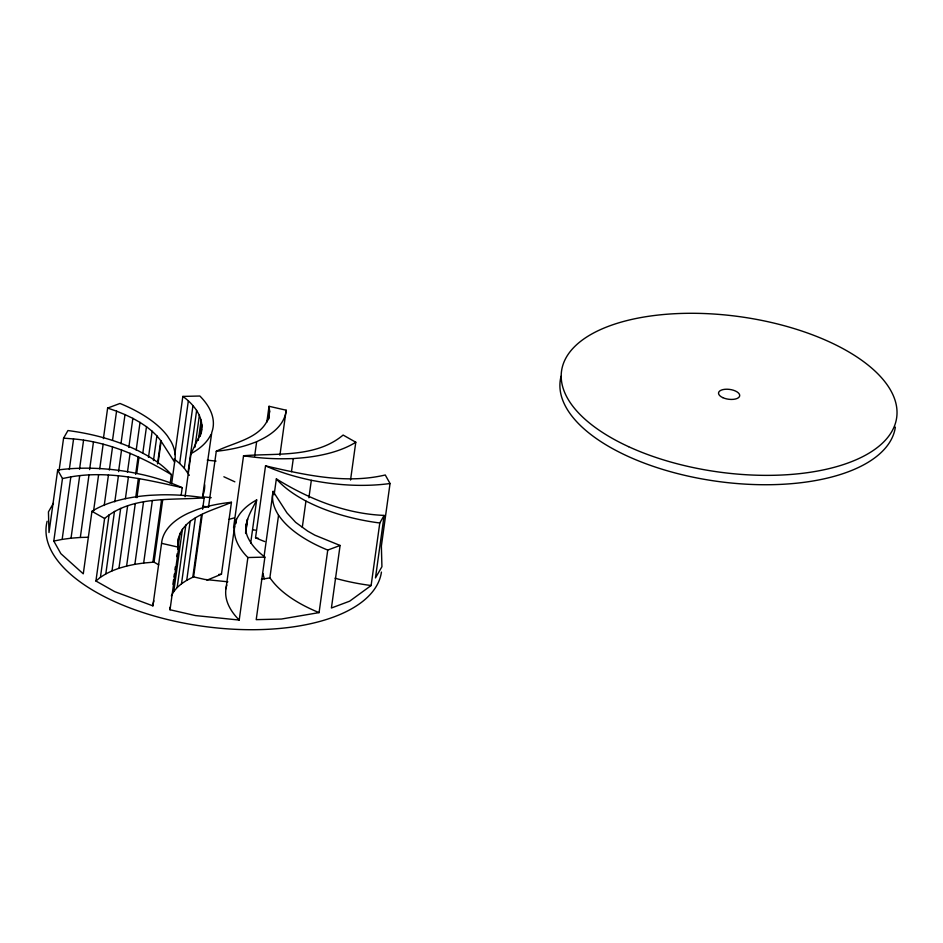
<?xml version="1.0" encoding="UTF-8"?>
<svg xmlns="http://www.w3.org/2000/svg" width="943" height="943" viewBox="0 0 943 943"><rect width="100%" height="100%" fill="white"/><g stroke="black" fill="none" stroke-linecap="round" stroke-linejoin="round"><path stroke-width="1.41" d="M201.012 433.839C205.173 418.692 194.517 404.783 182.836 396.414L174.773 454.585M235.891 523.636L236.504 519.275L238.178 516.458A119.95 55.566 7.9 0 1 256.673 499.92C251.286 511.625 241.255 525.086 248.351 538.335C252.076 545.95 258.241 552.009 264.889 557.124L256.213 619.645L281.391 619.044L319.076 612.608L327.751 550.075L340.093 545.467L331.417 607.999L349.676 601.174L371.118 585.52L379.793 522.988L384.143 515.408C345.503 513.876 308.927 499.024 276.346 478.903L274.154 494.721M177.72 545.396C177.555 517.648 212.151 511.094 231.448 502.277L221.464 574.181L206.882 580.216M268.767 418.609L269.604 411.054L269.038 406.292L286.165 410.205L279.906 455.28M181.209 494.863L182.211 487.672A119.95 55.566 7.9 0 0 142.77 474.706L132.055 472.478A119.95 55.566 7.9 0 0 57.676 470.027L49.001 532.547L48.447 511.884L53.468 503.149M59.138 470.121L63.582 438.13L67.943 430.55A119.95 55.566 7.9 0 1 138.338 450.813L146.471 455.139A119.95 55.566 7.9 0 1 171.39 474.647L170.188 483.276M202.592 509.291L204.195 497.798A119.95 55.566 7.9 0 0 160.793 494.827L150.385 495.287A119.95 55.566 7.9 0 0 91.954 511.306L83.279 573.839L60.882 553.682L53.798 541.07L62.474 478.549L57.676 470.027M69.322 469.484L73.566 438.943C108.751 441.902 141.474 456.612 171.39 474.647M53.798 541.07L62.155 539.396L70.831 476.875C108.221 470.38 145.894 479.551 182.211 487.672M79.518 469.319L83.562 440.24M62.155 539.396L71.031 538.194L79.707 475.661M89.62 469.614L93.451 441.996M71.031 538.194L80.32 537.463L88.996 474.93M103.4 438.613L107.632 408.071L119.973 403.463A119.95 55.566 7.9 0 1 167.524 436.102L170.919 441.359A119.95 55.566 7.9 0 1 174.62 462.176L171.626 483.747M93.569 511.047L98.614 474.694M99.722 468.907L103.152 444.188M112.535 440.24L116.567 411.16L107.632 408.071M104.225 505.472L108.457 474.93M109.329 470.074L112.559 446.817M153.85 600.844A119.95 55.566 7.9 0 0 152.896 605.866L114.657 591.626L95.927 581.006L104.602 518.485C131.961 495.523 171.308 500.497 204.195 497.798M95.927 581.006L100.43 577.293L109.105 514.772M120.975 443.681L125.006 414.602L116.567 411.16M118.547 471.641L121.564 449.835M114.798 501.841L118.441 475.661M100.43 577.293L105.805 573.91L114.48 511.389M128.814 447.454L132.857 418.362L125.006 414.602M105.805 573.91L112.005 570.892L120.68 508.371M127.47 472.113L130.099 453.218M125.407 498.682L128.437 476.875M112.005 570.892L118.959 568.275L127.635 505.754M136.205 450.047L140.035 422.417L132.857 418.362M135.627 474.376L138.055 456.931M136.723 473.398L138.951 457.402M135.733 497.456L138.35 478.549M118.959 568.275L126.61 566.071L135.285 503.55M142.841 452.888L146.483 426.719L140.035 422.417M136.912 497.692L139.529 478.796M148.487 457.39L152.118 431.21L146.483 426.719M126.61 566.071L134.873 564.327L143.548 501.794M153.461 460.585L156.892 435.866L152.118 431.21M134.873 564.327L143.666 563.03L152.342 500.509M157.516 463.885L160.746 440.629L156.892 435.866M158.094 463.013L161.123 441.206M143.666 563.03L152.896 562.217L161.571 499.696M158.742 564.833L154.039 562.169L162.715 499.637M152.896 605.866L161.571 543.333A119.95 55.566 7.9 0 1 188.4 513.145L195.72 510.104A119.95 55.566 7.9 0 1 231.448 502.277M189.331 475.331L184.274 468.141L179.653 463.473L188.329 400.952M184.274 468.141L192.95 405.62M177.756 543.651L178.557 537.84M187.963 472.914L196.639 410.394M172.946 584.236L173.547 579.874M173.948 576.963L174.349 574.051M174.962 569.69L175.363 566.778M176.777 556.606L177.178 553.694M177.779 549.333L180.007 533.337M185.076 496.761L191.052 453.618L200.352 434.004L201.625 429.478M236.504 519.275L235.915 521.255A119.95 55.566 7.9 0 0 247.879 557.525L239.204 620.058L195.366 615.555L170.023 609.767L178.698 547.246L178.121 542.484M171.331 595.87L173.771 591.567L182.447 529.047M194.942 447.206L199.386 415.215M173.771 591.567L177.166 587.513L185.842 524.992M198.313 440.393L201.13 420.036M200.27 436.432L201.885 424.81M177.166 587.513L181.504 583.752L190.18 521.22M181.504 583.752L186.738 580.299L195.413 517.778M211.197 497.68L202.545 496.796L211.81 432.295A119.95 55.566 7.9 0 0 199.857 396.013L182.836 396.414M186.738 580.299L192.796 577.222L201.472 514.689M192.796 577.222L193.598 576.892L202.273 514.359M208.497 507.358L216.277 451.273C234.1 442.043 262.696 438.519 269.168 415.71M233.558 527.656L243.542 455.752C276.417 453.041 315.775 458.015 343.122 435.053L355.782 442.232L350.537 480.034M225.966 588.75L234.642 526.229M254.634 456.282L256.649 441.737L259.325 440.393A119.95 55.566 7.9 0 0 286.165 410.205M245.699 526.972L246.111 524.06M245.557 532.618L247.372 519.534M245.604 533.549L247.632 519.015M266.81 422.287L269.038 406.292M250.685 543.062L256.673 499.92M268.401 419.776L269.604 411.054M264.724 541.565A119.95 55.566 7.9 0 1 255.541 537.769L265.525 465.866C304.424 474.753 345.433 484.372 385.263 474.989L390.048 483.511L381.373 546.044L381.927 566.708L375.467 577.929L384.143 515.408M263.922 557.513L273.105 491.362L286.978 512.921L295.619 522.328L307.689 531.121L314.868 535.176L340.093 545.467M319.076 612.608A119.95 55.566 7.9 0 1 271.525 579.969L269.863 577.882L278.539 515.361L276.806 512.179A119.95 55.566 7.9 0 1 273.105 491.362M291.481 471.677L293.297 458.593L297.34 458.251A119.95 55.566 7.9 0 0 355.782 442.232M302.302 527.267L305.933 501.098L301.253 498.411A119.95 55.566 7.9 0 1 276.346 478.903M308.903 497.774L311.331 480.317L315.669 481.071A119.95 55.566 7.9 0 0 390.048 483.511M211.22 434.263L209.546 437.08A119.95 55.566 7.9 0 1 191.052 453.618M256.649 441.737L252.017 443.434A119.95 55.566 7.9 0 1 216.277 451.273M62.474 478.549L70.831 476.875M261.364 579.332L269.863 577.882M152.896 562.217L154.039 562.169M80.32 537.463L88.559 537.251M247.879 557.525L264.889 557.124M293.297 458.593L286.931 458.722A119.95 55.566 7.9 0 1 243.542 455.752M63.582 438.13L73.566 438.943M207.248 460.184L216.018 461.092M202.686 506.32L208.462 506.91M227.829 581.796L204.761 579.438L193.598 576.892M255.541 537.769L258.394 538.359M161.571 543.333L178.698 547.246M311.331 480.317L304.954 478.844A119.95 55.566 7.9 0 1 265.525 465.866M305.933 501.098L309.398 502.737A119.95 55.566 7.9 0 0 379.793 522.988M223.868 476.769L234.854 481.826M91.954 511.306L104.602 518.485M278.539 515.361L280.201 517.436A119.95 55.566 7.9 0 0 327.751 550.075M174.16 458.946L179.653 463.473M160.746 440.629L174.62 462.176M202.545 496.796L203.134 494.816A119.95 55.566 7.9 0 0 204.678 484.726M169.728 607.386L170.023 609.767M371.118 585.52A119.95 55.566 7.9 0 1 335.024 578.2M381.432 572.083A169.174 78.375 7.9 0 1 198.419 625.622A169.174 78.375 7.9 0 1 47.15 521.255M895.355 427.108A169.174 78.375 7.9 0 1 712.342 480.647A169.174 78.375 7.9 0 1 561.073 376.292M239.204 620.058A119.95 55.566 7.9 0 1 226.827 585.002M218.635 574.487A119.95 55.566 7.9 0 1 221.464 574.181M255.423 530.096A119.95 55.566 7.9 0 1 252.7 529.895M234.005 517.966A119.95 55.566 7.9 0 1 229.114 519.263M264.405 578.802A119.95 55.566 7.9 0 1 262.979 573.533M722.762 397.628A10.679 4.951 7.9 0 0 739.642 396.06A10.679 4.951 7.9 0 0 724.931 389.294A10.679 4.951 7.9 0 0 722.762 397.628M628.58 446.664A169.174 78.375 7.9 0 0 895.85 421.745A169.174 78.375 7.9 0 0 662.905 314.573A169.174 78.375 7.9 0 0 628.58 446.664"/></g></svg>
